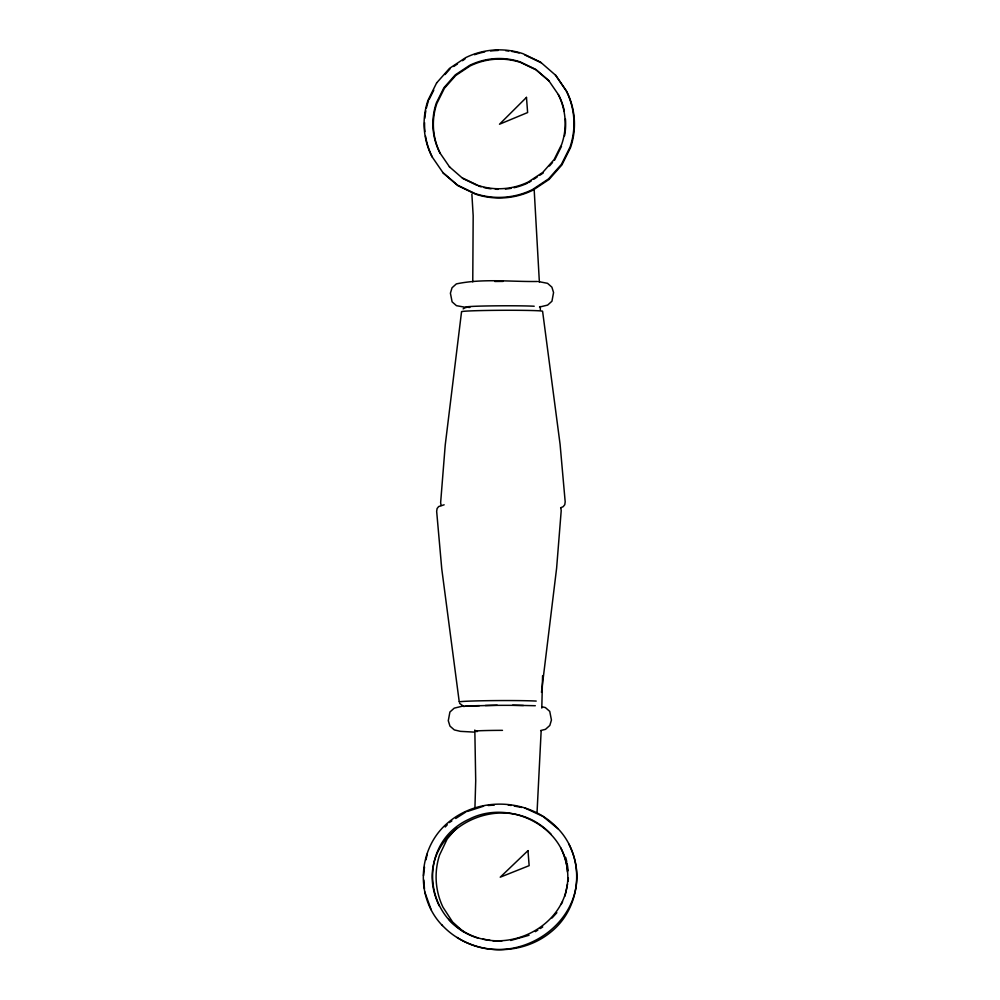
<?xml version="1.0" encoding="UTF-8"?>
<svg xmlns="http://www.w3.org/2000/svg" width="1000" height="1000" viewBox="0 0 1000 1000"><rect width="100%" height="100%" fill="white"/><g stroke="black" fill="none" stroke-linecap="round" stroke-linejoin="round"><path stroke-width="1.5" d="M472.762 281.85L473.175 215.738L471.875 194.125M542.575 675.763L541.8 708.088M537 813.337L541.163 730.725M474.925 808.125L475.712 780.8L474.825 730.025M541.475 692.375L556.613 568.2L561.213 510.588L560.75 507.75M424.5 867.013L423.525 875.688M426 859.825L427.188 854.062M565 896.1L567.5 884.1M429.137 99.488L433.775 90.175M554.587 160.15L561.5 146.263M561.138 904.463L562.562 901.712M456.613 827.8L447.163 839.013L439.562 855.037A70.362 70.188 -60.4 0 0 442.987 907.225L452.612 922.013L463.45 931.762M445 74.562L449.95 68.975M549.425 165.987L552.525 162.488M445.213 827L447.25 824.788M552.013 918L556.875 912.712M453.7 66.487L457.45 64M462.45 60.688L464.95 59.037M528.9 182.488L531.287 180.912M533.675 179.325L537.263 176.95M539.65 175.362L543.237 172.987M449.288 822.575L451.85 820.938M455.712 818.475L465.988 811.912M535.363 931.663L537.825 930.1M540.275 928.538L542.737 926.963M463.125 308.888L466.275 307.075M560.65 507.775L563.188 506.675L564.763 504.712L565.188 501.863L560.087 444.325L542.587 311.225A40.6 1.188 -0.3 0 0 499.438 310.312A40.6 1.188 -0.3 0 0 461.55 311.737L445.225 445.05L440.637 502.65L441.087 505.487M467.45 811.438L483.562 806.188M529.05 935.263L510.688 940.475M540.625 730.537L545.5 729.338L549.812 725.462L551.438 720.05L549.75 711.388L545.4 707.575L541.737 706.712M539.513 307.05L547.625 305.1L551.95 301.225L553.562 292.538L551.888 287.15L547.537 283.325L538.775 281.625M444.15 504.8L438.65 506.575L437.088 508.537L436.662 511.375L441.763 568.925L459.263 702.013A40.6 1.188 -0.3 0 1 489.3 700.662A40.6 1.188 -0.3 0 1 536.213 701.075M488.113 805.512L494.288 805.1M501.838 941.062L493.025 940.925M497.238 705.25L462.325 706.188L454.212 708.15L449.9 712.025L448.288 720.7L449.963 726.1L454.312 729.912L460.412 731.35L473.787 732.087M512.55 705.238L535.312 705.725M537.45 281.488C510.525 281.863 482.85 278.35 456.35 283.9L452.038 287.775L450.412 293.2L452.1 301.85L456.45 305.675L466.525 307.512M508.137 804.938L511.175 805.487M514.212 806.05L521.8 807.45M482.863 939.062L490.125 940.387M524.837 808L542.9 816.35L558.062 828.838M478.5 938.263C422.525 921.875 415.65 843.062 469.55 818.988C509.175 798.888 565.188 826.1 567.463 871.95M457.1 937.45C518.525 976.9 603.5 913.375 568.825 844.038M524.775 54.913L540.988 62.7M462.413 177.938L477.912 185.387A67.337 67.162 -64.3 0 0 528.438 181.9L542.762 172.4L554.125 159.562L561.725 144.288A64.138 63.975 -64.3 0 0 558.288 94.575M477.088 185.35L462.875 178.525L449.4 166.788M464.038 706.625L459.588 703.363M551.275 834.5C501.262 780.9 405.35 836 439.275 905.938M448.725 919.287C498.738 972.887 594.65 917.8 560.725 847.85M441.938 924.963C469.65 955.188 519.812 957.913 551.175 931.8C582.25 906.75 585.562 856.912 557.6 828.25C529.712 798.587 480.012 796.038 448.825 821.988C417.75 847.05 414.438 896.875 442.4 925.55M549.125 81.062L536.125 69.912L520.612 62.462A67.337 67.162 -64.3 0 0 470.1 65.95L455.763 75.462L444.412 88.287L436.812 103.562A64.138 63.975 -64.3 0 0 440.238 153.275M442.812 172.525L457.55 185.15L475.112 193.588A76.287 76.087 -64.3 0 0 532.337 189.65L548.575 178.875L561.438 164.338L570.05 147.025A72.663 72.475 -64.3 0 0 566.163 90.712L555.262 74.75M449.862 167.375L439.775 152.688A64.138 63.975 -64.3 0 1 436.337 102.975L443.938 87.7L455.3 74.862L469.637 65.362A67.337 67.162 -64.3 0 1 520.15 61.875L535.65 69.325L548.663 80.475L558.763 95.162A64.138 63.975 -64.3 0 1 564.35 111.225M424.675 891.762L431.175 909.762M567.9 878.05L568.125 881.1M423.837 880.062L424.462 888.838M534.175 189.613L539.375 282.15M540.25 306.5L540.35 309.613M565.662 857.375A70.362 70.188 -60.4 0 1 566.75 861.7M567.05 863.138A70.362 70.188 -60.4 0 1 568.075 870.5M568.337 877.975A70.362 70.188 -60.4 0 1 568.212 880.938M432.375 157.137A72.663 72.475 -64.3 0 1 425.5 136.037M424.925 131.613A72.663 72.475 -64.3 0 1 424.575 122.675M424.812 118.263A72.663 72.475 -64.3 0 1 425.825 110.887M426.438 107.95A72.663 72.475 -64.3 0 1 428.475 100.825M527.612 183.113A67.337 67.162 -64.3 0 1 513.962 187.738M511.15 188.3A67.337 67.162 -64.3 0 1 505.425 189.062M498.2 189.325A67.337 67.162 -64.3 0 1 495.325 189.213M491.037 188.825A67.337 67.162 -64.3 0 1 483.913 187.537M481.125 186.812A67.337 67.162 -64.3 0 1 478.387 185.975M565.438 118.888A64.138 63.975 -64.3 0 1 564.562 135.875M474.525 54.713A76.287 76.087 -64.3 0 1 484.7 51.938M490.65 50.987A76.287 76.087 -64.3 0 1 498.212 50.462M505.712 50.688A76.287 76.087 -64.3 0 1 508.713 50.987M511.7 51.413A76.287 76.087 -64.3 0 1 519.1 52.987M494.775 281.475A25.062 0.737 -0.3 0 1 503.1 281.413M469.888 307.45A35.838 1.05 -0.3 0 1 486.213 305.975A35.838 1.05 -0.3 0 1 534.2 306.238M477.425 731.513A25.062 0.737 -0.3 0 1 479.338 730.763A25.062 0.737 -0.3 0 1 502.488 730.35M465.875 706.213A35.838 1.05 -0.3 0 1 479.438 705.625M485.363 705.5A35.838 1.05 -0.3 0 1 523.45 705.5M436.625 82.925L428.013 100.237A72.663 72.475 -64.3 0 0 431.9 156.55L443.275 173.113L458.013 185.738L475.575 194.175A76.287 76.087 -64.3 0 0 532.812 190.238L549.05 179.462L561.912 164.925L570.525 147.625A72.663 72.475 -64.3 0 0 566.625 91.3L555.725 75.338L540.525 62.112L522.95 53.675A76.287 76.087 -64.3 0 0 465.725 57.613L449.487 68.388L436.625 82.925M526.475 97.387L499.5 124.225L527.625 112.55L526.475 97.387M527.975 850.638L500.225 877.188L529.15 865.65L527.975 850.638"/></g></svg>
